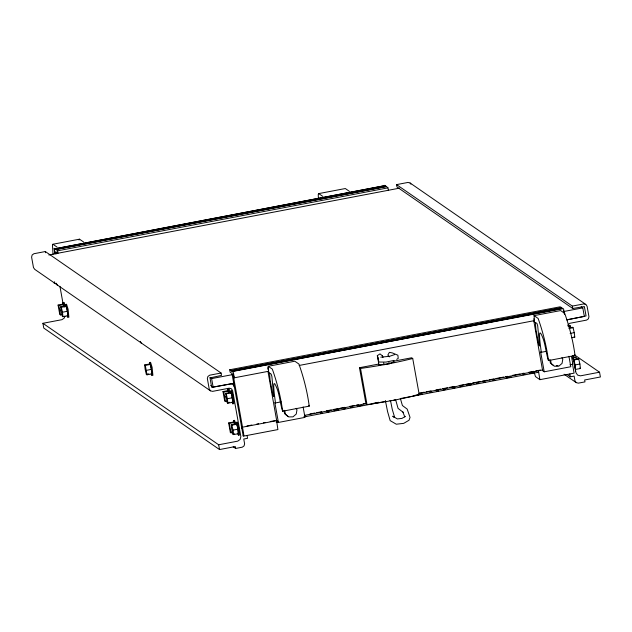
<?xml version="1.0" encoding="UTF-8"?>
<svg xmlns="http://www.w3.org/2000/svg" width="632" height="632" viewBox="0 0 632 632"><rect width="100%" height="100%" fill="white"/><g stroke="black" fill="none" stroke-linecap="round" stroke-linejoin="round"><path stroke-width="0.95" d="M281.177 401.849L275.481 402.94L274.486 395.237A24.798 2.496 79.2 0 1 273.964 383.719L274.723 383.671C279.628 391.895 279.628 402.236 282.638 411.219L309.222 406.147C307.381 391.943 303.684 377.541 298.912 364.048L294.812 361.212L268.229 366.276L268.758 372.817L268.3 371.166M546.04 351.384L541.292 352.285L540.297 344.59A24.798 2.496 79.2 0 1 539.775 333.072L540.534 333.025C545.44 341.248 545.44 351.59 548.45 360.564L575.033 355.5C573.192 341.296 569.495 326.886 564.716 313.393L560.624 310.565L534.04 315.629L534.561 322.162L533.795 318.781M572.568 364.467L574.085 373.149L539.91 379.666L535.47 376.593L534.253 372.517M282.638 411.219C280.798 397.007 277.1 382.605 272.329 369.112L268.229 366.276M548.45 360.564C546.609 346.36 542.912 331.958 538.14 318.457L534.04 315.629M63.729 303.297L63.966 302.365L65.309 306.544M66.289 305.074L66.526 304.134L68.09 309.19L68.888 317.264M149.35 363.361L149.587 362.428L151.151 367.476L151.949 375.55L151.261 373.978M150.298 363.179L150.535 362.247L152.099 367.295L152.897 375.368M227.694 389.991L227.931 389.059L229.06 392.369M228.65 389.81L228.887 388.877L230.23 393.057M230.261 391.761L230.498 390.829L232.062 395.885L232.86 403.959L232.173 402.387M231.209 391.587L231.446 390.647L233.011 395.703L233.808 403.777M233.342 421.378L233.579 420.446L234.922 424.625M234.29 421.196L234.527 420.264L235.878 424.443M236.858 422.966L237.095 422.034L238.659 427.09L239.457 435.164M572.916 358.937L573.153 358.004L574.717 363.052L575.515 371.126M64.867 316.079L64.377 317.967L61.999 319.666L42.913 323.3L43.774 328.071L219.525 449.557L235.286 446.555L235.625 448.451L242.277 447.187L244.055 445.916L244.608 443.79L243.755 439.035L247.547 438.316L247.041 435.464M567.86 325.946L568.231 324.532L570.009 323.26L586.622 320.092L588.408 318.82L588.961 316.695L587.081 306.236L585.824 304.458L410.073 182.98L407.964 182.443L396.572 184.615L397.007 186.993L572.75 308.471L584.371 306.567L586.062 315.953L566.951 319.911M539.91 379.666L538.424 370.81L538.543 372.469L538.274 372.161M83.614 242.017L79.514 239.18L52.93 244.244L52.448 245.082L53.041 254.301M79.032 240.018L79.514 239.18M349.425 191.362L345.325 188.534L318.741 193.597L318.259 194.435L318.346 197.784M379.54 364.467L378.987 364.854L387.392 364.008L394.068 361.978L392.891 361.923M394.724 354.552L389.62 356.298L380.756 357.167M396.675 359.379L398.215 358.391L397.899 355.231L392.48 352.964L389.399 352.324L387.819 355.105L389.391 356.867M405.46 416.346L401.968 418.392L397.354 418.929L392.725 416.212L394.076 417.357M394.084 360.406L386.018 362.073L378.884 362.041L377.336 355.634L380.022 353.88L382.502 355.95L382.858 357.538M393.894 400.151L395.3 399.819M62.062 314.618L60.419 314.933L59.771 314.483L58.081 305.066L63.01 304.111L63.658 304.561L64.243 307.026M58.081 305.066L58.729 305.517L63.658 304.561M60.64 306.836L65.57 305.88L66.226 306.33L67.395 311.268L67.916 315.747L62.987 316.703L62.331 316.253L61.162 311.323L60.64 306.836L61.288 307.286L62.465 312.224L62.987 316.703M61.288 307.286L66.226 306.33M60.419 314.933L59.898 310.454L61.541 310.13M62.465 312.224L67.395 311.268M144.649 364.948L149.579 363.993L150.234 364.443L151.404 369.372L151.925 373.86L146.995 374.815L146.347 374.365L145.17 369.436L144.649 364.948L145.305 365.399L146.995 374.815M145.305 365.399L150.234 364.443M146.474 370.328L151.404 369.372M146.347 374.365L148.812 373.883M226.983 401.13L225.34 401.446L224.692 400.996L222.993 391.579L227.931 390.623L228.974 392.717M222.993 391.579L223.649 392.03L228.579 391.074M225.561 393.349L230.49 392.393L231.138 392.843L232.315 397.781L232.837 402.26L227.907 403.216L227.251 402.766L225.561 393.349L226.209 393.799L227.386 398.737L227.907 403.216M226.209 393.799L231.138 392.843M225.34 401.446L224.818 396.967L226.461 396.643M227.386 398.737L232.315 397.781M227.251 402.766L229.716 402.292M232.631 432.509L230.988 432.833L230.34 432.383L228.642 422.966L233.571 422.01L234.614 424.104M228.642 422.966L229.298 423.416L234.227 422.46M231.209 424.736L236.139 423.78L236.787 424.23L237.964 429.16L238.485 433.647L233.556 434.603L232.9 434.152L231.731 429.223L231.209 424.736L231.857 425.186L233.034 430.123L233.556 434.603M231.857 425.186L236.787 424.23M233.034 430.123L237.964 429.16M230.34 432.383L232.805 431.901M232.9 434.152L234.543 433.836M385.133 185.571L54.794 248.81L385.133 185.571L386.192 186.574L55.821 249.522L386.192 186.574M234.425 387.203L233.003 384.477L230.893 383.94L211.68 387.29L209.99 377.904L221.5 375.4L221.074 373.022L45.33 251.544L33.938 253.716L32.153 254.988L31.6 257.113L33.48 267.573L34.736 269.351L210.488 390.829L212.589 391.366L229.203 388.198L231.312 388.735L232.568 390.505L240.863 436.617L240.128 439.445L237.75 441.144L218.664 444.778L42.913 323.3M55.829 249.253L57.591 250.817L387.953 187.862L388.38 190.24M48.822 254.973L399.653 188.123M229.693 369.775L560.063 306.828L561.682 307.602L231.344 370.913L229.693 369.775L230.119 372.153L231.944 373.409L243.241 436.183L277.898 429.586L276.634 420.888M231.352 370.573L561.801 307.958L563.61 309.206L564.621 314.136M221.074 373.022L209.682 375.195L207.904 376.467L207.351 378.592L209.232 389.051L210.488 390.829M396.572 184.615L572.323 306.093L583.715 303.929L585.824 304.458M231.43 370.905L232.363 371.545L562.741 308.337M232.379 371.284L562.82 308.669M209.99 377.478L211.609 378.608L231.968 374.729M564.384 311.386L582.799 307.879L584.339 316.435L566.896 319.76M277.393 420.525L242.514 427.169L232.987 373.852L234.251 377.817L268.166 371.363M299.165 365.454L534.585 320.598M210.717 385.481L213.15 387.163L234.472 383.103M393.491 361.243L411.677 357.775L412.728 358.502L419.229 394.645C401.992 398.982 384.635 402.11 367.018 404.591L365.968 403.864L359.466 367.721L378.608 364.079M359.466 367.721L360.517 368.456C378.126 365.968 395.482 362.839 412.728 358.502M246.962 425.976L251.805 425.052M256.655 424.127L258.591 423.764M263.433 422.84L265.369 422.468M270.212 421.544L275.062 420.62M309.933 413.976L314.783 413.052M316.719 412.68L321.562 411.764M326.404 410.839L331.247 409.915M333.19 409.544L338.033 408.62M339.969 408.256L344.811 407.332M349.654 406.408L354.505 405.483M356.44 405.112L358.376 404.749M363.218 403.824L365.162 403.453M419.411 393.12L424.254 392.195M426.197 391.824L431.04 390.9M435.882 389.976L440.725 389.051M442.661 388.688L447.503 387.764M449.447 387.392L454.289 386.468M459.132 385.544L463.975 384.627M465.918 384.256L470.761 383.332M472.697 382.96L480.446 381.483M482.382 381.12L487.225 380.195M489.168 379.824L494.011 378.9M495.946 378.536L503.696 377.059M505.639 376.688L507.575 376.317M512.418 375.392L520.168 373.915M522.103 373.552L524.047 373.18M528.889 372.256L533.732 371.332M535.667 370.96L540.51 370.044M304.521 415.358L366.521 403.54M418.842 393.578L542.849 369.949M569.977 364.775L572.876 364.222L571.494 356.511M303.976 416.496L305.912 416.125M320.448 413.36L322.383 412.988M327.226 412.064L329.169 411.701M334.012 410.776L338.855 409.852M343.697 408.928L345.633 408.556M350.483 407.632L352.419 407.269M357.262 406.344L362.104 405.42M373.733 403.208L378.576 402.284M413.454 395.64L418.297 394.716M420.233 394.344L422.168 393.973M429.926 392.496L431.861 392.132M436.704 391.208L438.64 390.837M443.482 389.912L445.426 389.541M453.176 388.064L455.111 387.7M459.954 386.776L461.889 386.405M466.74 385.481L471.583 384.564M476.425 383.64L478.361 383.269M483.204 382.344L485.147 381.973M492.897 380.496L494.832 380.132M506.461 377.912L511.304 376.988M522.925 374.776L524.868 374.405M529.711 373.48L534.553 372.564M276.216 422.223L278.151 421.852M304.308 416.867L385.686 401.36M400.222 398.587L538.764 372.193M268 371.608L276.816 421.347L278.412 422.445L304.987 417.381L303.107 406.921M533.803 320.953L542.627 370.7L544.223 371.798L570.799 366.734L568.918 356.274M567.078 374.571L570.317 376.814L574.117 376.087L574.97 380.843L576.226 382.621L578.335 383.15L584.979 381.886L584.639 379.982L600.4 376.98L599.539 372.209L574.433 354.852M599.539 372.209L580.452 375.843L577.648 375.132L575.973 372.762L572.861 355.476M568.231 325.796L569.874 325.488L570.917 327.581M568.879 326.246L570.53 325.938M569.148 327.874L572.442 327.257L573.09 327.708L574.259 332.637L574.78 337.125L571.494 337.741M568.974 328.474L573.09 327.708M570.151 333.412L574.259 332.637M573.05 357.333L575.523 356.875L576.566 358.968M572.884 357.933L576.171 357.325M573.145 359.568L578.082 358.644L578.738 359.095L579.907 364.024L580.429 368.511L575.491 369.428L573.801 360.019L578.738 359.095M574.97 364.948L579.907 364.024M389.905 400.656L391.571 400.498M556.247 365.659L557.969 365.636M581.171 306.757L582.799 307.879M386.16 186.274L387.953 187.862M384.375 185.318L385.165 185.863M563.349 310.897L563.863 311.252M574.133 336.674L574.78 337.125M579.781 368.061L580.429 368.511M572.481 363.945L572.876 364.222M318.741 193.597L322.841 196.426M541.292 352.285L540.629 351.827L544.223 371.798M564.076 374.223L576.226 382.621M388.933 362.31L389.043 364.056M52.93 244.244L57.03 247.08M54.771 248.518L55.821 249.522M54.794 248.81L54.012 248.265L54.976 253.898L54.526 250.493L55.569 253.788M232.458 371.616L233.445 372.785L234.251 377.817M275.481 402.94L274.817 402.473L278.412 422.445M232.189 401.81L232.837 402.26M54.123 283.097L54.779 283.547L54.565 281.753M57.338 285.316L56.295 283.223M141.347 343.429L140.304 341.335M242.514 427.169L242.119 426.9L242.309 428.678L241.361 425.723M243.154 435.709L243.857 435.748L243.494 432.612L242.585 427.753L242.238 427.248L242.356 428.907L241.377 425.842M67.269 315.297L67.916 315.747M151.277 373.409L151.925 373.86M237.83 433.197L238.485 433.647M233.2 446.777L235.625 448.451M403.248 412.341L398.081 408.406L395.703 400.009M553.679 365.699L550.377 362.973L549.769 359.592M287.868 416.346L284.574 413.62L283.966 410.239M410.073 182.98L410.911 184.165M561.927 357.665L562.788 359.15L562.061 363.392L558.783 366.205L554.501 366.26L551.199 363.542L550.591 360.161M296.116 408.319L296.977 409.797L296.25 414.047L292.979 416.851L288.69 416.915L285.387 414.189L284.779 410.808M237.822 433.765L238.509 435.345L237.711 427.272L236.147 422.216L236.06 424.696M67.253 315.866L67.94 317.446L67.142 309.372L65.578 304.316L65.491 306.797M574.67 354.655L575.033 355.5M308.858 405.302L309.222 406.147M402.868 412.001L404.796 416.962M378.157 358.786L377.336 355.634L379.05 365.399M64.14 305.856L63.01 302.546L62.931 305.019M223.649 392.03L224.818 396.967M229.298 423.416L230.988 432.833M58.729 305.517L59.898 310.454M394.573 417.128L392.267 409.378L390.465 400.388M564.044 312.24L564.431 313.993M400.522 398.982L402.41 405.531L407.182 409.109L410.034 417.404L409.038 420.248L403.722 423.353L396.288 424.214L390.165 420.628L387.558 411.527L385.386 400.577M572.323 306.093L572.75 308.471M569.803 373.954L570.317 376.814M383.711 362.855L384.058 364.783M360.517 368.456L367.018 404.591M267.676 367.69L267.984 369.428M211.609 378.608L213.15 387.163M218.664 444.778L219.525 449.557M57.591 250.817L58.018 253.195L56.201 251.931L56.548 253.867M59.929 286.32L63.042 303.613M45.33 251.544L45.544 252.729M382.502 355.95L382.747 357.483M269.58 373.038L270.038 379.793L272.842 395.087L273.743 396.612L271.886 376.475L271.175 374.144L269.58 373.038M535.391 322.391L535.849 329.138L538.654 344.44L539.554 345.965L537.698 325.82L536.987 323.497L535.391 322.391"/></g></svg>
